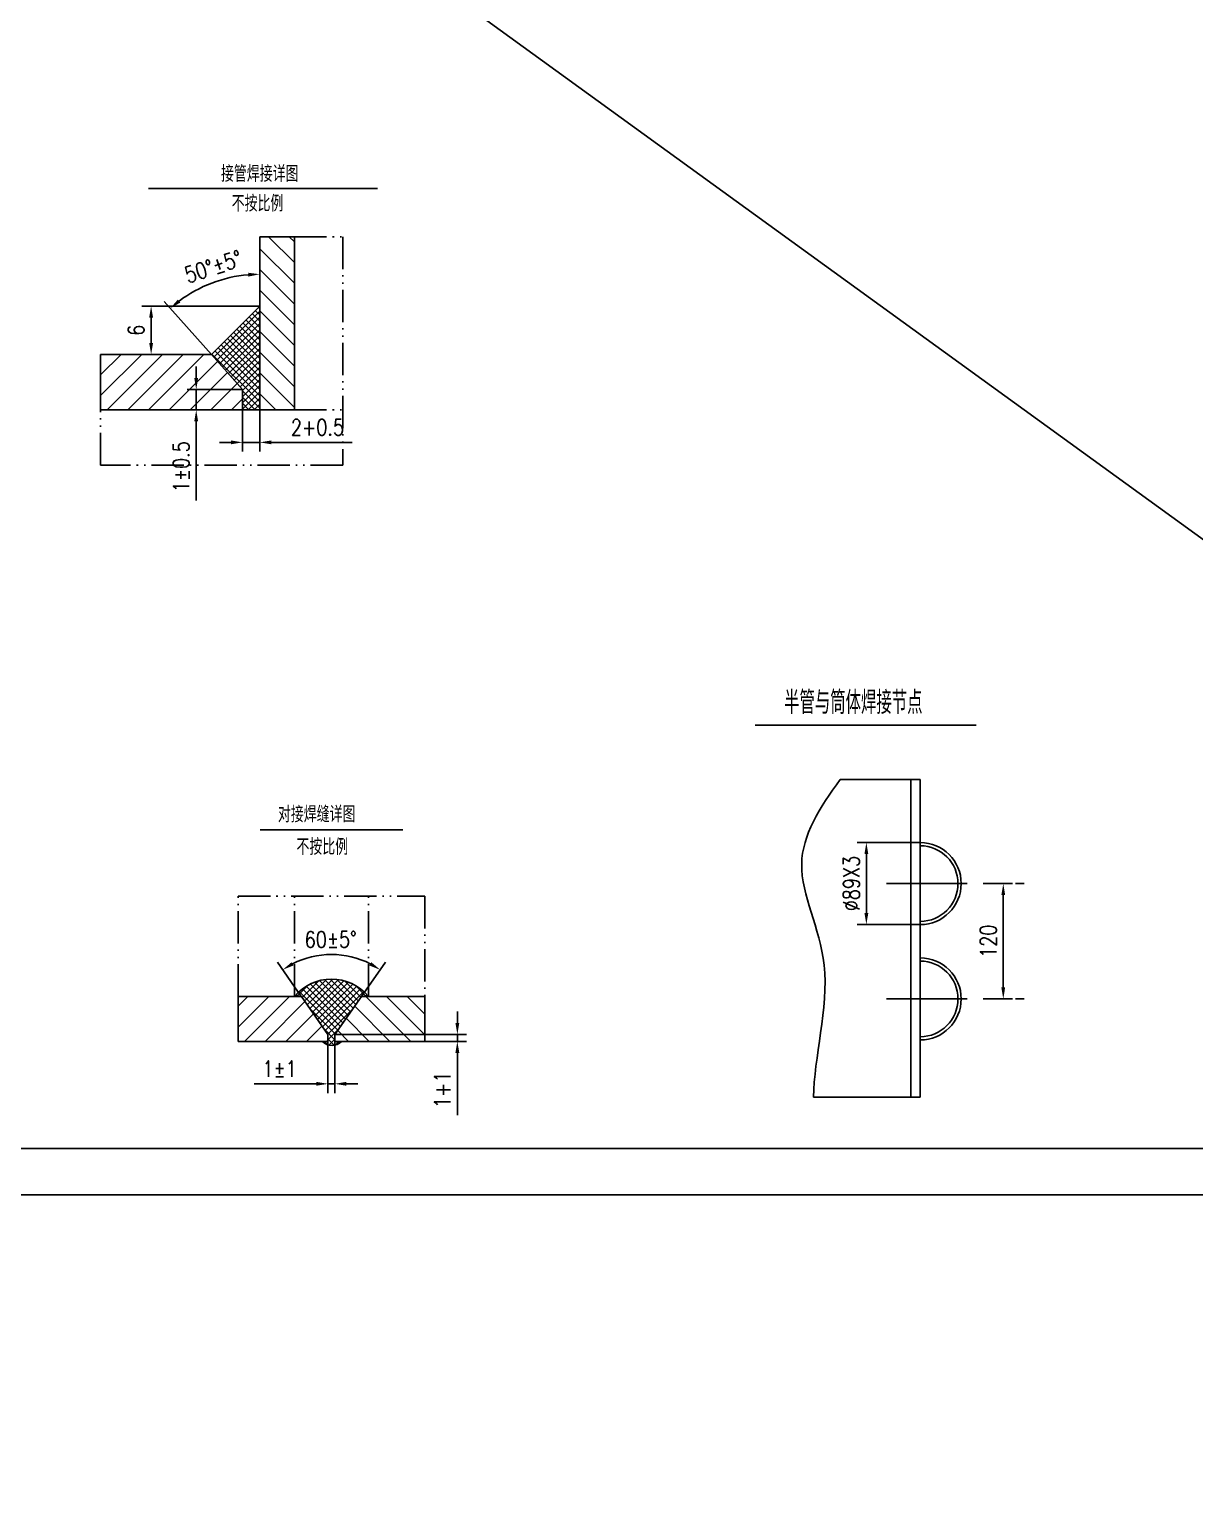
# Model space of a CAD drawing. Header units: millimetres. Extents: x -1762 to 42666, y -863 to 15979.
# Drawn here: x 37218 to 39745, y -746 to 2427 of the extents above; entities that cross this region are included whole.
import ezdxf

# ---------------------------------------------------------------- set-up
doc = ezdxf.new("R2010")
doc.units = ezdxf.units.MM
doc.header["$LTSCALE"] = 10
doc.header["$MEASUREMENT"] = 0
doc.linetypes.add('CENTER', pattern=[2, 1.25, -0.25, 0.25, -0.25])
doc.linetypes.add('SDHX', pattern=[11.5, 7, -1.3, 0.3, -1.3, 0.3, -1.3])
doc.layers.get('0').update_dxf_attribs({"linetype": 'CONTINUOUS'})
doc.layers.get('DEFPOINTS').update_dxf_attribs({"linetype": 'CONTINUOUS'})
for name, color, linetype in [('1轮廓实线层', 7, 'CONTINUOUS'), ('2细线层', 3, 'CONTINUOUS'), ('3中心线层', 1, 'CENTER'), ('5剖面线层', 2, 'CONTINUOUS'), ('6文字层', 3, 'CONTINUOUS'), ('7标注层', 4, 'CONTINUOUS'), ('9双点划线', 6, 'SDHX'), ('图框层', 7, 'CONTINUOUS')]:
    doc.layers.add(name, color=color, linetype=linetype)
doc.styles.add('PC_TEXTSTYLE', font='romans.shx', dxfattribs={"width": 0.8, "bigfont": 'hzfs.shx'})
doc.dimstyles.new('TH_GBDIM', dxfattribs={"dimscale": 10, "dimtxt": 3.5, "dimasz": 2.5, "dimexe": 2, "dimexo": 0, "dimgap": 1.5, "dimtad": 1, "dimdec": 0, "dimzin": 0, "dimdsep": 46, "dimtxsty": 'PC_TEXTSTYLE', "dimcen": 2.5, "dimadec": 0, "dimazin": 0, "dimtfac": 0.714286, "dimtdec": 0, "dimtmove": 0, "dimatfit": 3, "dimfxl": 0, "dimtolj": 1, "dimtzin": 0, "dimarcsym": 0})
pattern_1 = [(45, (35610.726, -3568.809), (-6.735192, 6.735192), []), (135, (35610.726, -3568.809), (-6.735192, -6.735192), [])]

# ---------------------------------------------------------------- blocks, each defined once
blk = doc.blocks.new('*D20')
at = {"color": 0, "linetype": 'ByBlock', "ltscale": 14, "transparency": 16777216}
blk.add_line((-111.8, -359.8), (-214.3, -244.8), dxfattribs=at)
blk.add_arc((-6.8, -477.6), 291.8, 94.9101, 126.8089, dxfattribs=at)
for points in [[(-32, -182.7), (-31.6, -191), (-6.8, -185.8)], [(-179, -247.2), (-184.3, -240.7), (-201, -259.8)]]:
    blk.add_solid(points, dxfattribs=at)
at = {"layer": 'DEFPOINTS', "color": 0, "linetype": 'ByBlock', "ltscale": 14, "transparency": 16777216}
for p in [(-6.8, -104.8), (-143, -219.5), (-111.8, -359.8), (-44.3, -435.5), (-6.8, -479.8)]:
    blk.add_point(p, dxfattribs=at)
at = {"color": 0, "linetype": 'ByBlock', "ltscale": 14, "transparency": 16777216, "insert": (-107.6, -169.3), "char_height": 35, "attachment_point": 5, "rotation": 18.1031, "style": 'PC_TEXTSTYLE'}
blk.add_mtext('\\A1;50°±5°{}{}', dxfattribs=at)
blk = doc.blocks.new('*D21')
at = {"color": 0, "linetype": 'ByBlock', "ltscale": 14, "transparency": 16777216}
for p, q in [((-44.3, -479.8), (-44.3, -570.3)), ((-6.8, -479.8), (-6.8, -570.3)), ((-69.3, -550.3), (-94.3, -550.3)), ((-44.3, -550.3), (-6.8, -550.3)), ((18.2, -550.3), (193.2, -550.3))]:
    blk.add_line(p, q, dxfattribs=at)
for points in [[(-69.3, -546.2), (-69.3, -554.5), (-44.3, -550.3)], [(18.2, -546.2), (18.2, -554.5), (-6.8, -550.3)]]:
    blk.add_solid(points, dxfattribs=at)
at = {"layer": 'DEFPOINTS', "color": 0, "linetype": 'ByBlock', "ltscale": 14, "transparency": 16777216}
for p in [(-44.3, -479.8), (-6.8, -479.8), (-6.8, -550.3)]:
    blk.add_point(p, dxfattribs=at)
at = {"color": 3, "linetype": 'ByBlock', "ltscale": 14, "transparency": 16777216, "insert": (118.2, -517.8), "char_height": 35, "attachment_point": 5, "style": 'PC_TEXTSTYLE'}
blk.add_mtext('\\A1;2+0.5{}{}', dxfattribs=at)
blk = doc.blocks.new('*D22')
at = {"color": 0, "linetype": 'ByBlock', "ltscale": 14, "transparency": 16777216}
for p, q in [((-6.8, -254.8), (-262.4, -254.8)), ((-242.4, -279.8), (-242.4, -334.8)), ((-224.7, -359.8), (-262.4, -359.8))]:
    blk.add_line(p, q, dxfattribs=at)
for points in [[(-246.6, -279.8), (-238.2, -279.8), (-242.4, -254.8)], [(-246.6, -334.8), (-238.2, -334.8), (-242.4, -359.8)]]:
    blk.add_solid(points, dxfattribs=at)
at = {"layer": 'DEFPOINTS', "color": 0, "linetype": 'ByBlock', "ltscale": 14, "transparency": 16777216}
for p in [(-6.8, -254.8), (-242.4, -359.8), (-224.7, -359.8)]:
    blk.add_point(p, dxfattribs=at)
at = {"color": 3, "linetype": 'ByBlock', "ltscale": 14, "transparency": 16777216, "insert": (-274.9, -307.3), "char_height": 35, "attachment_point": 5, "rotation": 90, "style": 'PC_TEXTSTYLE'}
blk.add_mtext('\\A1;6{}{}', dxfattribs=at)
blk = doc.blocks.new('*D23')
at = {"color": 0, "linetype": 'ByBlock', "ltscale": 14, "transparency": 16777216}
for p, q in [((-144.6, -411), (-144.6, -386)), ((-44.3, -436), (-164.6, -436)), ((-144.6, -436), (-144.6, -479.8)), ((-141.8, -479.8), (-164.6, -479.8)), ((-144.6, -504.8), (-144.6, -676.4))]:
    blk.add_line(p, q, dxfattribs=at)
for points in [[(-148.8, -411), (-140.5, -411), (-144.6, -436)], [(-148.8, -504.8), (-140.5, -504.8), (-144.6, -479.8)]]:
    blk.add_solid(points, dxfattribs=at)
at = {"layer": 'DEFPOINTS', "color": 0, "linetype": 'ByBlock', "ltscale": 14, "transparency": 16777216}
for p in [(-44.3, -436), (-144.6, -479.8), (-141.8, -479.8)]:
    blk.add_point(p, dxfattribs=at)
at = {"color": 3, "linetype": 'ByBlock', "ltscale": 14, "transparency": 16777216, "insert": (-177.1, -603.1), "char_height": 35, "attachment_point": 5, "rotation": 90, "style": 'PC_TEXTSTYLE'}
blk.add_mtext('\\A1;1±0.5{}{}', dxfattribs=at)
blk = doc.blocks.new('*D150')
at = {"layer": '7标注层', "color": 0, "lineweight": -2, "ltscale": 14, "transparency": 16777216}
for p, q in [((39316.9, 574.5), (39350.2, 574.5)), ((39330.2, 549.5), (39330.2, 349.5)), ((39316.9, 324.5), (39350.2, 324.5))]:
    blk.add_line(p, q, dxfattribs=at)
at = {"layer": '7标注层', "color": 0, "ltscale": 14, "transparency": 16777216}
for points in [[(39326, 549.5), (39334.3, 549.5), (39330.2, 574.5)], [(39326, 349.5), (39334.3, 349.5), (39330.2, 324.5)]]:
    blk.add_solid(points, dxfattribs=at)
at = {"layer": 'DEFPOINTS', "color": 0, "ltscale": 14, "transparency": 16777216}
for p in [(39316.9, 574.5), (39316.9, 324.5), (39330.2, 324.5)]:
    blk.add_point(p, dxfattribs=at)
at = {"layer": '7标注层', "color": 3, "ltscale": 14, "transparency": 16777216, "insert": (39297.7, 449.5), "char_height": 35, "attachment_point": 5, "rotation": 90, "style": 'PC_TEXTSTYLE'}
blk.add_mtext('\\A1;120{}{}', dxfattribs=at)
blk = doc.blocks.new('*D160')
at = {"layer": '7标注层', "color": 0, "lineweight": -2, "ltscale": 14, "transparency": 16777216}
for p, q in [((39149.9, 663.5), (39013.3, 663.5)), ((39033.3, 510.5), (39033.3, 638.5)), ((39149.9, 485.5), (39013.3, 485.5))]:
    blk.add_line(p, q, dxfattribs=at)
at = {"layer": '7标注层', "color": 0, "ltscale": 14, "transparency": 16777216}
for points in [[(39029.2, 638.5), (39037.5, 638.5), (39033.3, 663.5)], [(39029.2, 510.5), (39037.5, 510.5), (39033.3, 485.5)]]:
    blk.add_solid(points, dxfattribs=at)
at = {"layer": 'DEFPOINTS', "color": 0, "ltscale": 14, "transparency": 16777216}
for p in [(39033.3, 663.5), (39149.9, 663.5), (39149.9, 485.5)]:
    blk.add_point(p, dxfattribs=at)
at = {"layer": '7标注层', "color": 3, "ltscale": 14, "transparency": 16777216, "insert": (39000.8, 574.5), "char_height": 35, "attachment_point": 5, "rotation": 90, "style": 'PC_TEXTSTYLE'}
blk.add_mtext('\\A1;%%c89X3{}{}', dxfattribs=at)
blk = doc.blocks.new('*D165')
at = {"layer": '7标注层', "color": 0, "lineweight": -2, "transparency": 16777216}
for p, q in [((37808.2, 330), (37756.4, 404)), ((37938.8, 330), (37990.6, 404))]:
    blk.add_line(p, q, dxfattribs=at)
blk.add_arc((37873.5, 236.7), 184.2, 62.7819, 117.2181, dxfattribs=at)
at = {"layer": '7标注层', "color": 0, "transparency": 16777216}
for points in [[(37791.4, 397), (37787.1, 404.1), (37767.8, 387.6)], [(37959.9, 404.1), (37955.6, 397), (37979.2, 387.6)]]:
    blk.add_solid(points, dxfattribs=at)
at = {"layer": 'DEFPOINTS', "color": 0, "transparency": 16777216}
for p in [(37910.7, 417.1), (37808.2, 330), (37938.8, 330), (37866, 247.5), (37881, 247.5)]:
    blk.add_point(p, dxfattribs=at)
at = {"layer": '7标注层', "color": 0, "transparency": 16777216, "insert": (37872, 453.4), "char_height": 35, "attachment_point": 5, "rotation": 0.3834, "style": 'PC_TEXTSTYLE'}
blk.add_mtext('\\A1;60%%p5%%d{}{}', dxfattribs=at)
blk = doc.blocks.new('*D166')
at = {"layer": '7标注层', "color": 0, "lineweight": -2, "ltscale": 7, "transparency": 16777216}
for p, q in [((37866, 232.5), (37866, 120.4)), ((37881, 232.5), (37881, 120.4)), ((37841, 140.4), (37706, 140.4)), ((37881, 140.4), (37866, 140.4)), ((37906, 140.4), (37931, 140.4))]:
    blk.add_line(p, q, dxfattribs=at)
at = {"layer": '7标注层', "color": 0, "ltscale": 7, "transparency": 16777216}
for points in [[(37841, 144.6), (37841, 136.3), (37866, 140.4)], [(37906, 144.6), (37906, 136.3), (37881, 140.4)]]:
    blk.add_solid(points, dxfattribs=at)
at = {"layer": 'DEFPOINTS', "color": 0, "ltscale": 7, "transparency": 16777216}
for p in [(37866, 232.5), (37881, 232.5), (37881, 140.4)]:
    blk.add_point(p, dxfattribs=at)
at = {"layer": '7标注层', "color": 3, "ltscale": 7, "transparency": 16777216, "insert": (37761, 172.9), "char_height": 35, "attachment_point": 5, "style": 'PC_TEXTSTYLE'}
blk.add_mtext('\\A1;1±1{}{}', dxfattribs=at)
blk = doc.blocks.new('*D167')
at = {"layer": '7标注层', "color": 0, "lineweight": -2, "transparency": 16777216}
for p, q in [((38146.5, 272.5), (38146.5, 297.5)), ((37881, 247.5), (38166.5, 247.5)), ((37881, 232.5), (38166.5, 232.5)), ((38146.5, 247.5), (38146.5, 232.5)), ((38146.5, 207.5), (38146.5, 72.5))]:
    blk.add_line(p, q, dxfattribs=at)
at = {"layer": '7标注层', "color": 0, "transparency": 16777216}
for points in [[(38142.3, 272.5), (38150.7, 272.5), (38146.5, 247.5)], [(38142.3, 207.5), (38150.7, 207.5), (38146.5, 232.5)]]:
    blk.add_solid(points, dxfattribs=at)
at = {"layer": 'DEFPOINTS', "color": 0, "transparency": 16777216}
for p in [(37881, 247.5), (37881, 232.5), (38146.5, 232.5)]:
    blk.add_point(p, dxfattribs=at)
at = {"layer": '7标注层', "color": 0, "transparency": 16777216, "insert": (38114, 127.5), "char_height": 35, "attachment_point": 5, "rotation": 90, "style": 'PC_TEXTSTYLE'}
blk.add_mtext('\\A1;1+1{}{}', dxfattribs=at)
blk = doc.blocks.new('*U19')
at = {"layer": '5剖面线层'}
h = blk.add_hatch(dxfattribs=at)
h.set_pattern_fill('ANSI31', color=256, scale=10, angle=90, style=0)
h.set_pattern_definition([(135, (-797.93, -976.936), (-22.4506, -22.4506), [])])
h.paths.add_polyline_path([(68.2, -104.8), (-6.8, -104.8), (-6.8, -479.8), (68.2, -479.8)])
h = blk.add_hatch(dxfattribs=at)
h.set_pattern_fill('ANSI37', color=256, scale=3, style=0)
h.set_pattern_definition([(45, (-797.929, -976.936), (-6.73519, 6.73519), []), (135, (-797.929, -976.936), (-6.73519, -6.73519), [])])
h.paths.add_polyline_path([(-111.8, -359.8), (-44.3, -435.5), (-44.3, -452.8), (-44.3, -479.8), (-6.8, -479.8), (-6.8, -254.8)])
h = blk.add_hatch(dxfattribs=at)
h.set_pattern_fill('ANSI31', color=256, scale=10, style=0)
h.set_pattern_definition([(45, (-797.93, -976.936), (-22.4506, 22.4506), [])])
h.paths.add_polyline_path([(-44.3, -479.8), (-44.3, -452.8), (-44.3, -435.5), (-111.8, -359.8), (-351.8, -359.8), (-351.8, -479.8)])
blk.add_line((-6.8, -479.8), (-44.3, -479.8))
blk.add_line((-6.8, -479.8), (-44.3, -479.8))
at = {"layer": '1轮廓实线层'}
for p, q in [((-6.8, -104.8), (-6.8, -479.8)), ((68.2, -104.8), (-6.8, -104.8)), ((68.2, -479.8), (68.2, -104.8)), ((-111.8, -359.8), (-6.8, -254.8)), ((-351.8, -479.8), (-351.8, -359.8)), ((-351.8, -359.8), (-111.8, -359.8)), ((-111.8, -359.8), (-44.3, -435.5)), ((-44.3, -452.8), (-44.3, -435.5)), ((-44.3, -479.8), (-44.3, -452.8)), ((-351.8, -479.8), (68.2, -479.8))]:
    blk.add_line(p, q, dxfattribs=at)
at = {"layer": '6文字层'}
blk.add_line((-248.1, 0), (248.1, 0), dxfattribs=at)
at = {"layer": '9双点划线'}
for p, q in [((68.2, -104.8), (173.2, -104.8)), ((173.2, -104.8), (173.2, -599.8)), ((-351.8, -599.8), (-351.8, -479.8)), ((68.2, -479.8), (173.2, -479.8)), ((173.2, -599.8), (-351.8, -599.8))]:
    blk.add_line(p, q, dxfattribs=at)
at = {"layer": '2细线层', "style": 'PC_TEXTSTYLE', "width": 0.8}
for s, p in [('接管焊接详图', (-90.9, 14.4)), ('不按比例', (-67.7, -50))]:
    blk.add_text(s, height=35, dxfattribs=at).set_placement(p)
at = {"layer": '7标注层'}
dim = blk.add_angular_dim_2l(base=(-143, -219.5), line1=((-6.8, -104.8), (-6.8, -479.8)), line2=((-111.8, -359.8), (-44.3, -435.5)), text='50%%d%%p5%%d{}{}', dimstyle='TH_GBDIM', override={"dimadec": 1}, dxfattribs=at)
dim.commit()
dim.dimension.update_dxf_attribs({"geometry": '*D20', "text_midpoint": (-97.5, -200.2), "dimtype": 162})
at = {"layer": '7标注层', "ltscale": 10}
for base, p1, p2, text, picture, middle in [((-242.4, -359.8), (-6.8, -254.8), (-224.7, -359.8), '6{}{}', '*D22', (-274.9, -307.3)), ((-144.6, -479.8), (-44.3, -436), (-141.8, -479.8), '1%%p0.5{}{}', '*D23', (-177.1, -603.1))]:
    dim = blk.add_linear_dim(base=base, p1=p1, p2=p2, angle=90, text=text, dimstyle='TH_GBDIM', override={"dimgap": 1.5, "dimtad": 1, "dimjust": 0, "dimse1": 0, "dimse2": 0, "dimsd1": 0, "dimsd2": 0, "dimclrt": 3, "dimtvp": 0}, dxfattribs=at)
    dim.commit()
    dim.dimension.update_dxf_attribs({"geometry": picture, "text_midpoint": middle})
dim = blk.add_linear_dim(base=(-6.8, -550.3), p1=(-44.3, -479.8), p2=(-6.8, -479.8), text='2+0.5{}{}', dimstyle='TH_GBDIM', override={"dimgap": 1.5, "dimtad": 1, "dimjust": 0, "dimse1": 0, "dimse2": 0, "dimsd1": 0, "dimsd2": 0, "dimclrt": 3, "dimtvp": 0}, dxfattribs=at)
dim.commit()
dim.dimension.update_dxf_attribs({"geometry": '*D21', "text_midpoint": (118.2, -550.3), "dimtype": 160})

msp = doc.modelspace()

# ---------------------------------------------------------------- hatches: boundary and pattern name
h = msp.add_hatch()
h.set_pattern_fill('ANSI37', color=256, scale=3, style=0)
h.set_pattern_definition(pattern_1)
h.paths.add_polyline_path([(37895.13, 232.45), (37881, 232.45), (37881, 224.17, 0.1519728)])
at = {"layer": '5剖面线层'}
h = msp.add_hatch(dxfattribs=at)
h.set_pattern_fill('ANSI37', color=256, scale=3, style=0)
h.set_pattern_definition(pattern_1)
h.paths.add_polyline_path([(37938.76, 329.95), (37953.76, 329.95, 0.4672024), (37793.23, 329.95), (37808.23, 329.95), (37866, 247.45), (37866, 232.45), (37866, 224.88, 0.1388181), (37881, 224.17), (37881, 232.45), (37881, 247.45)])
h.paths.add_polyline_path([(37866, 224.88), (37866, 232.45), (37854.38, 232.45, 0.1278103)], flags=16)
h = msp.add_hatch(dxfattribs=at)
h.set_pattern_fill('ANSI31', color=256, scale=10, style=0)
h.set_pattern_definition([(45, (37101.708, -305.752), (-22.4506, 22.4506), [])])
h.paths.add_polyline_path([(37866, 232.45), (37866, 247.45), (37808.23, 329.95), (37671, 329.95), (37671, 232.45)])
h = msp.add_hatch(dxfattribs=at)
h.set_pattern_fill('ANSI31', color=256, scale=10, angle=90, style=0)
h.set_pattern_definition([(135, (37101.708, -305.752), (-22.4506, -22.4506), [])])
h.paths.add_polyline_path([(38076, 232.45), (38076, 329.95), (37938.76, 329.95), (37881, 247.45), (37881, 232.45)])

# ---------------------------------------------------------------- linework, layer by layer
at = {"ltscale": 14}
for p, q in [((39129.95, 799.85), (39129.95, 111.8)), ((39149.95, 799.85), (39149.95, 111.8))]:
    msp.add_line(p, q, dxfattribs=at)
for p, q in [((37808.23, 329.95), (37793.23, 329.95)), ((37953.76, 329.95), (37953.76, 329.95)), ((37866, 247.45), (37866, 232.45)), ((37866, 247.45), (37866, 247.45)), ((37866, 247.45), (37866, 247.45)), ((37866, 247.45), (37866, 247.45)), ((37881, 232.45), (37881, 247.45))]:
    msp.add_line(p, q)
for centre, radius in [((39149.95, 574.49), 89), ((39149.95, 574.49), 82), ((39149.95, 324.49), 89), ((39149.95, 324.49), 82)]:
    msp.add_arc(centre, radius, 270, 90, dxfattribs=at)
at = {"layer": '1轮廓实线层', "ltscale": 14}
for p, q in [((32794.98, 6371.56), (42613.46, -746.1)), ((38976.77, 799.85), (39149.95, 799.85)), ((38918.79, 111.8), (39149.95, 111.8))]:
    msp.add_line(p, q, dxfattribs=at)
at = {"layer": '1轮廓实线层'}
for p, q in [((37671, 329.95), (37671, 232.45)), ((37671, 329.95), (37808.23, 329.95)), ((37866, 247.45), (37808.23, 329.95)), ((37881, 247.45), (37938.76, 329.95)), ((37938.76, 329.95), (38076, 329.95)), ((38076, 232.45), (38076, 329.95)), ((37671, 232.45), (37866, 232.45)), ((37881, 232.45), (38076, 232.45))]:
    msp.add_line(p, q, dxfattribs=at)
for centre, radius, start, end in [((37873.5, 262.8), 104.65, 39.91581, 140.08419), ((37874.75, 251.02), 27.57, 222.34407, 317.65593)]:
    msp.add_arc(centre, radius, start, end, dxfattribs=at)
at = {"layer": '2细线层', "ltscale": 14}
msp.add_open_spline([(38976.77, 799.85), (38931.5, 739.75), (38853.96, 613.41), (38980.14, 398.75), (38919.29, 195.45), (38918.79, 111.8)], degree=3, knots=[60.5020303, 60.5020303, 60.5020303, 60.5020303, 266.7823992, 491.1943765, 749.3773631, 749.3773631, 749.3773631, 749.3773631], dxfattribs=at)
at = {"layer": '3中心线层', "ltscale": 14}
for p, q in [((39076.88, 574.49), (39375.19, 574.49)), ((39076.88, 324.49), (39375.19, 324.49))]:
    msp.add_line(p, q, dxfattribs=at)
at = {"layer": '6文字层'}
msp.add_line((37719.22, 691.39), (38028.45, 691.39), dxfattribs=at)
at = {"layer": '7标注层', "ltscale": 14}
msp.add_line((38792.49, 917.85), (39271.28, 917.85), dxfattribs=at)
at = {"layer": '9双点划线'}
for p, q in [((37671, 547.45), (38076, 547.45)), ((37671, 329.95), (37671, 547.45)), ((37793.23, 329.95), (37793.23, 547.45)), ((37953.76, 329.95), (37953.76, 547.45)), ((38076, 547.45), (38076, 329.95))]:
    msp.add_line(p, q, dxfattribs=at)
at = {"layer": 'DEFPOINTS', "color": 0, "ltscale": 14}
msp.add_line((33289.25, -100), (41699.25, -100), dxfattribs=at)
at = {"layer": '图框层', "color": 7, "ltscale": 14}
msp.add_line((33539.25, 0), (41599.25, 0), dxfattribs=at)

# ---------------------------------------------------------------- block references
at = {"layer": '1轮廓实线层'}
msp.add_blockref('*U19', (37724.92, 2081.41), dxfattribs=at)

# ---------------------------------------------------------------- texts
at = {"layer": '2细线层', "style": 'PC_TEXTSTYLE', "width": 0.8}
for s, p in [('对接焊缝详图', (37757.47, 707.22)), ('不按比例', (37797.68, 636.67))]:
    msp.add_text(s, height=35, dxfattribs=at).set_placement(p)
at = {"layer": '6文字层', "ltscale": 14, "style": 'PC_TEXTSTYLE', "width": 0.667}
msp.add_text('半管与筒体焊接节点', height=50, dxfattribs=at).set_placement((38854.94, 942.11))

# ---------------------------------------------------------------- dimensions: what is measured, and where the dimension line sits
at = {"layer": '7标注层', "ltscale": 14}
dim = msp.add_linear_dim(base=(39033.35, 663.49), p1=(39149.95, 485.49), p2=(39149.95, 663.49), angle=90, text='%%c89X3{}{}', dimstyle='TH_GBDIM', override={"dimgap": 1.5, "dimtad": 1, "dimjust": 0, "dimdec": 1, "dimlfac": 1, "dimse1": 0, "dimse2": 0, "dimsd1": 0, "dimsd2": 0, "dimclrt": 3, "dimtvp": 0}, dxfattribs=at)
dim.commit()
dim.dimension.update_dxf_attribs({"geometry": '*D160', "text_midpoint": (39000.85, 574.49)})
dim = msp.add_aligned_dim(p1=(39316.88, 574.49), p2=(39316.88, 324.49), distance=13.28, text='120{}{}', dimstyle='TH_GBDIM', override={"dimgap": 1.5, "dimtad": 1, "dimjust": 0, "dimse1": 0, "dimse2": 0, "dimsd1": 0, "dimsd2": 0, "dimclrt": 3, "dimtvp": 0}, dxfattribs=at)
dim.commit()
dim.dimension.update_dxf_attribs({"geometry": '*D150', "text_midpoint": (39297.66, 449.49)})
at = {"layer": '7标注层'}
dim = msp.add_angular_dim_2l(base=(37910.75, 417.15), line1=((37866, 247.45), (37808.23, 329.95)), line2=((37881, 247.45), (37938.76, 329.95)), text='60%%p5%%d{}{}', dimstyle='TH_GBDIM', override={"dimdec": 0}, dxfattribs=at)
dim.commit()
dim.dimension.update_dxf_attribs({"geometry": '*D165', "text_midpoint": (37872.26, 420.95), "dimtype": 162})
dim = msp.add_linear_dim(base=(38146.51, 232.45), p1=(37881, 247.45), p2=(37881, 232.45), angle=90, text='1+1{}{}', dimstyle='TH_GBDIM', dxfattribs=at)
dim.commit()
dim.dimension.update_dxf_attribs({"geometry": '*D167', "text_midpoint": (38146.51, 127.45), "dimtype": 160})
at = {"layer": '7标注层', "ltscale": 7}
dim = msp.add_linear_dim(base=(37881, 140.44), p1=(37866, 232.45), p2=(37881, 232.45), text='1±1{}{}', dimstyle='TH_GBDIM', override={"dimgap": 1.5, "dimtad": 1, "dimjust": 0, "dimse1": 0, "dimse2": 0, "dimsd1": 0, "dimsd2": 0, "dimclrt": 3, "dimtvp": 0}, dxfattribs=at)
dim.commit()
dim.dimension.update_dxf_attribs({"geometry": '*D166', "text_midpoint": (37761, 140.44), "dimtype": 160})

doc.saveas('drawing.dxf')
